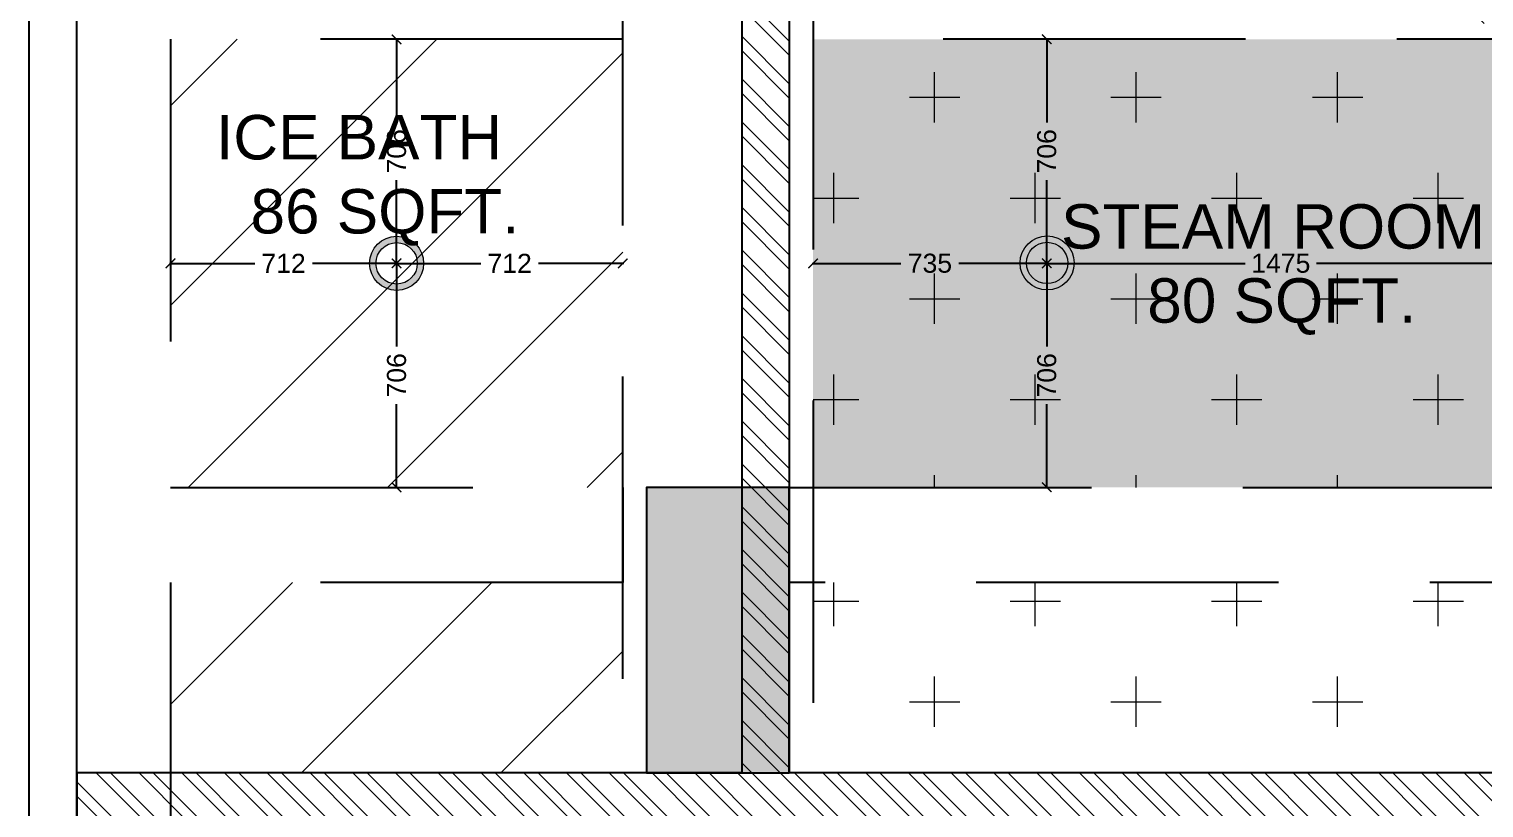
# Model space of a CAD drawing. Header units: millimetres. Extents: x 1464389 to 1998638, y -29162 to 256806.
# Drawn here: x 1707530 to 1712115, y 211947 to 214401 of the extents above; entities that cross this region are included whole.
import ezdxf

# ---------------------------------------------------------------- set-up
doc = ezdxf.new("R2010")
doc.units = ezdxf.units.MM
doc.header["$LTSCALE"] = 15
doc.header["$PDMODE"] = 35
doc.linetypes.add('HIDDEN', pattern=[9.525, 6.35, -3.175])
doc.layers.get('0').update_dxf_attribs({"lineweight": 5})
for name, color, linetype in [('COLUMN', 14, 'Continuous'), ('GFC Walls', 14, 'Continuous'), ('NEW WALL', 5, 'Continuous'), ('S-beamline-7', 8, 'HIDDEN'), ('S-col-3', 3, 'Continuous'), ('S-rcshd-252', 252, 'Continuous'), ('Text', 250, 'Continuous')]:
    doc.layers.add(name, color=color, linetype=linetype)
for name, color, linetype, lineweight in [('dimension', 1, 'Continuous', 25), ('Hatch', 252, 'Continuous', 15), ('ledge wall line', 252, 'Continuous', 13)]:
    doc.layers.add(name, color=color, linetype=linetype, lineweight=lineweight)
doc.styles.add('ARIAL', font='arial.ttf')
doc.dimstyles.new('SC-25', dxfattribs={"dimtxt": 60, "dimasz": 30, "dimexe": 0, "dimexo": 0, "dimgap": 25, "dimtad": 0, "dimdec": 0, "dimzin": 0, "dimdsep": 46, "dimtxsty": 'ARIAL', "dimblk": 'ARCHTICK', "dimcen": 0.09, "dimdle": 3, "dimclrd": 251, "dimclre": 251, "dimclrt": 1, "dimadec": 0, "dimazin": 0, "dimtfac": 1, "dimtdec": 0, "dimtofl": 0, "dimtmove": 0, "dimatfit": 2, "dimfxl": 100, "dimtolj": 1, "dimtzin": 0, "dimarcsym": 0})
pattern_1 = [(45, (882263.97, 177990.95), (-314.30896, 314.30896), [])]
pattern_2 = [(0, (882263.97, 177990.95), (317.5, 317.5), [158.75, -476.25]), (90, (882343.35, 177911.57), (-317.5, 317.5), [158.75, -476.25])]

# ---------------------------------------------------------------- blocks, each defined once
blk = doc.blocks.new('C')
at = {"layer": 'S-rcshd-252'}
h = blk.add_hatch(color=1, dxfattribs=at)
h.dxf.hatch_style = 1
h.paths.add_polyline_path([(2188410.8, 910773.9), (2187960.8, 910773.9), (2187960.8, 909873.9), (2188260.8, 909873.9), (2188410.8, 909873.9)])
h.paths.add_polyline_path([(2188410.8, 899640.6), (2188260.8, 899640.6), (2187960.8, 899640.6), (2187960.8, 898740.6), (2188410.8, 898740.6)])
h.paths.add_polyline_path([(2188710.8, 896750.2), (2187960.8, 896750.2), (2187960.8, 896550.3), (2188710.8, 896550.3)])
h.paths.add_polyline_path([(2193256.1, 899640.7), (2192781.1, 899640.7), (2192781.1, 898685.7), (2193256.1, 898685.7)])
h.paths.add_polyline_path([(2193196.1, 896750.3), (2193134.9, 896750.3), (2193134.9, 896550.3), (2193196.1, 896550.3)])
h.paths.add_polyline_path([(2193346.1, 896613.9), (2193196.1, 896613.9), (2193196.1, 896550.3), (2193346.1, 896550.3)])
h.paths.add_polyline_path([(2193736.1, 896750.3), (2193196.1, 896750.3), (2193196.1, 896613.9), (2193736.1, 896613.9)])
h.paths.add_polyline_path([(2193886.1, 896613.9), (2193736.1, 896613.9), (2193346.1, 896613.9), (2193346.1, 896550.3), (2193886.1, 896550.3)])
h.paths.add_polyline_path([(2193886.1, 896750.3), (2193736.1, 896750.3), (2193736.1, 896613.9), (2193886.1, 896613.9)])
h.paths.add_polyline_path([(2198475.1, 899035.7), (2198000.1, 899035.7), (2198000.1, 898722.4), (2198475.1, 898720.3)])
h.paths.add_polyline_path([(2198475.1, 899650.7), (2198000.1, 899650.7), (2198000.1, 899035.7), (2198475.1, 899035.7)])
h.paths.add_polyline_path([(2203030.1, 897189.7), (2202880.1, 897189.7), (2202880.1, 896750.3), (2203030.1, 896750.3)])
h.paths.add_polyline_path([(2203145.1, 897189.7), (2203030.1, 897189.7), (2203030.1, 896750.3), (2203145.1, 896750.3)])
h.paths.add_polyline_path([(2203145.1, 896750.3), (2203030.1, 896750.3), (2203030.1, 896550.3), (2203145.1, 896550.3)])
h.paths.add_polyline_path([(2203030.1, 896750.3), (2202880.1, 896750.3), (2202880.1, 896550.3), (2203030.1, 896550.3)])
h.paths.add_polyline_path([(2203030.1, 896550.3), (2202880.1, 896550.3), (2202880.1, 896519.7), (2203030.1, 896519.7)])
h.paths.add_polyline_path([(2203145.1, 896550.3), (2203030.1, 896550.3), (2203030.1, 896519.7), (2203145.1, 896519.7)])
h.paths.add_polyline_path([(2208039.1, 896750.3), (2207774.1, 896750.3), (2207774.1, 896550.3), (2208039.1, 896550.3)])
h.paths.add_polyline_path([(2208039.1, 897189.7), (2207774.1, 897189.7), (2207774.1, 896750.3), (2208039.1, 896750.3)])
h.paths.add_polyline_path([(2208039.1, 896550.3), (2207774.1, 896550.3), (2207774.1, 896519.7), (2208039.1, 896519.7)])
h.paths.add_polyline_path([(2208039.1, 901490.7), (2207774.1, 901490.7), (2207774.1, 900690.7), (2208039.1, 900690.7)])
h.paths.add_polyline_path([(2208039.1, 905637.7), (2207694.1, 905637.7), (2207694.1, 904837.7), (2208039.1, 904837.7)])
h.paths.add_polyline_path([(2208039.1, 909711.8), (2207694.1, 909711.7), (2207694.1, 908911.8), (2208039.1, 908911.8)])
h.paths.add_polyline_path([(2203059.9, 910773.9), (2202609.9, 910773.9), (2202609.9, 909873.9), (2203059.9, 909873.9)])
h.paths.add_polyline_path([(2198475.1, 910773.9), (2198025.1, 910773.9), (2198025.1, 909873.9), (2198475.1, 909873.9)])
h.paths.add_polyline_path([(2193259.9, 910773.9), (2192809.9, 910773.9), (2192809.9, 909873.9), (2193259.9, 909873.9)])
at = {"layer": 'S-col-3', "color": 1, "lineweight": -3, "ltscale": 0.15}
blk.add_lwpolyline([(2187960.8, 909873.9), (2188410.8, 909873.9), (2188410.8, 910773.9), (2187960.8, 910773.9)], close=True, dxfattribs=at)
blk = doc.blocks.new('3rd floor beam')
at = {"layer": 'S-beamline-7', "color": 9, "ltscale": 10, "true_color": 0xc7c8ca}
for points in [[(2183870, 738187.3), (2183870, 751922.7)], [(2184470, 751922.7), (2184470, 738187.3)], [(2183870, 751632.5), (2183870, 751632.5), (2182445, 751632.5), (2182445, 750220.6), (2183870, 750220.6), (2183870, 749920.6), (2182445, 749920.6), (2182445, 738497.1)], [(2193934.3, 751632.5), (2189290.3, 751632.5), (2188690.3, 751632.5), (2184470, 751632.5)], [(2184395, 750220.6), (2188794.2, 750220.6)], [(2188794.2, 749920.6), (2184395, 749920.6)]]:
    blk.add_lwpolyline(points, dxfattribs=at)
blk = doc.blocks.new('outer wall')
at = {"layer": 'GFC Walls'}
for p, q in [((874916.9, -152620.1), (874916.9, -142290.9)), ((875066.9, -152620.1), (875066.9, -142388.4))]:
    blk.add_line(p, q, dxfattribs=at)
blk = doc.blocks.new('INTRNAL WALLS')
at = {"layer": 'ledge wall line'}
h = blk.add_hatch(dxfattribs=at)
h.set_pattern_fill('ANSI32', color=256, scale=10, angle=90)
h.paths.add_polyline_path([(881832.9, -153970.1), (884112.1, -153970.1), (884112.1, -153820.1), (881682.9, -153820.1), (881682.9, -157110.1), (881832.9, -157110.1)])
h.paths.add_polyline_path([(882311.7, -149582.3), (883965, -149582.3), (883964.8, -149432.3), (881861.7, -149432.3), (881861.7, -147926.9), (881711.7, -147926.9), (881711.7, -149582.3), (882161.7, -149582.3), (882161.7, -152470.1), (881711.7, -152470.1), (881711.7, -152620.1), (883962.1, -152620.1), (883962.1, -152820.1), (884112.1, -152820.1), (884112.1, -152470.1), (882311.7, -152470.1)])
h.paths.add_polyline_path([(880482.9, -151120.1), (875066.9, -151120.1), (875066.9, -151270.1), (876949.9, -151270.1), (876949.9, -152620.1), (877891.2, -152620.1), (877891.2, -152470.1), (877099.9, -152470.1), (877099.9, -151270.1), (878641.4, -151270.1), (878641.4, -152620.1), (878787.5, -152620.1), (878787.5, -151270.1), (878932.9, -151270.1), (880332.9, -151270.1), (880332.9, -152470.1), (879537.7, -152470.1), (879537.7, -152620.1), (880332.9, -152620.1), (880332.9, -152910.7), (880482.9, -152910.7)])
h.paths.add_polyline_path([(880482.9, -148960.9), (880482.9, -147926.9), (880332.9, -147926.9), (880332.9, -148960.9), (874916.9, -148960.9), (874916.9, -149110.9), (880332.9, -149110.9), (880332.9, -150220.1), (880482.9, -150220.1)])
h.paths.add_polyline_path([(880482.9, -146876.9), (877312.6, -146876.9), (877312.6, -144170.9), (880332.9, -144645.5), (880332.9, -145976.9), (880482.9, -145976.9), (880482.9, -144517.2), (876790.9, -143937), (876790.9, -143774.9), (876640.9, -143774.9), (876640.9, -144065.3), (877162.6, -144147.3), (877162.6, -146876.9), (875066.9, -146876.9), (875066.9, -147026.9), (880482.9, -147026.9)])
h.paths.add_polyline_path([(884112.1, -145078.1), (881711.7, -144708.4), (881711.7, -145076.9), (881861.7, -145076.9), (881861.7, -144883.2), (883962.1, -145206.8), (883962.1, -146876.9), (881711.7, -146876.9), (881711.7, -147026.9), (883962.1, -147026.9), (883967.2, -151569.4), (884117.2, -151569.4)])
h.paths.add_polyline_path([(886926.9, -144297.6), (886776.9, -144274.5), (886776.9, -148282.3), (884114.6, -148282.3), (884114.7, -148432.3), (886926.9, -148432.3)])
h.paths.add_polyline_path([(889910.9, -149432.3), (889910.9, -144757.5), (889760.9, -144734.2), (889760.9, -149432.3), (886221.1, -149432.3), (886221.1, -149582.3), (889760.9, -149582.3), (889760.9, -155900.1), (889910.9, -155900.1)])
h.paths.add_polyline_path([(881637.9, -158065.1), (881682.9, -158065.1), (881682.9, -157965.1), (881537.9, -157965.1), (881537.9, -159250.4), (881637.9, -159250.4)])
h.paths.add_polyline_path([(882036.8, -160000.4), (881537.9, -160000.4), (881537.9, -160100.4), (882036.8, -160100.4)])
h.paths.add_polyline_path([(884112.1, -154870.1), (883962.1, -154870.1), (883962.1, -157860.1), (884112.1, -157860.1)])
h.paths.add_polyline_path([(880782.9, -155840), (880482.9, -155840), (880482.9, -153810.7), (878182.9, -153810.7), (878182.9, -153970.1), (880332.9, -153970.1), (880332.9, -155840), (878332.9, -155840), (878332.9, -154720.1), (878182.9, -154720.1), (878182.9, -155840), (877312.6, -155840), (877162.6, -155840), (877162.6, -157110.2), (877312.6, -157110.2), (877312.6, -155990), (880783, -155987.3)])
h.paths.add_polyline_path([(876412.6, -155840), (875066.9, -155840), (875066.9, -155990), (876412.6, -155990)])
h.paths.add_polyline_path([(876862.6, -157860), (875066.9, -157860), (875066.9, -158010), (876862.6, -158010)])
h.paths.add_polyline_path([(876791.2, -142736.2), (876640.9, -142713.9), (876640.9, -142875.9), (876791.2, -142875.9)])
h.paths.add_polyline_path([(884112.1, -143864.2), (883962.1, -143840.9), (883962.1, -144155.2), (884112.1, -144155.2)])
at = {"layer": 'NEW WALL'}
for p, q in [((877162.6, -144147.3), (877162.6, -146876.9)), ((877312.6, -144170.9), (877312.6, -146876.9)), ((877162.6, -146876.9), (875066.9, -146876.9)), ((875066.9, -146876.9), (875066.9, -147026.9)), ((880482.9, -146876.9), (877312.6, -146876.9))]:
    blk.add_line(p, q, dxfattribs=at)
blk = doc.blocks.new('Hanging light')
h = blk.add_hatch(color=30)
h.dxf.hatch_style = 1
h.set_gradient(color1=(242, 103, 34), color2=(255, 255, 0), name='CYLINDER')
h.paths.add_polyline_path([(163326.4, 34665.3, 1), (163155.9, 34665.3, 1)])
h.paths.add_polyline_path([(163175.9, 34665.3, -1), (163306.4, 34665.3, -1)], flags=16)
at = {"color": 3}
for radius in [85.2, 65.2]:
    blk.add_circle((163241.2, 34665.3), radius, dxfattribs=at)
blk = doc.blocks.new('_ArchTick')
at = {"color": 0, "linetype": 'ByBlock', "const_width": 0.15}
blk.add_lwpolyline([(-0.5, -0.5), (0.5, 0.5)], dxfattribs=at)
blk = doc.blocks.new('*D822')
at = {"layer": 'Defpoints', "color": 0, "ltscale": 0.25, "transparency": 16777216}
for p in [(1708688.5, 213663), (1709401, 213663), (1709401, 213663)]:
    blk.add_point(p, dxfattribs=at)
at = {"layer": 'dimension', "color": 251, "lineweight": -2, "ltscale": 0.25, "transparency": 16777216}
for p, q in [((1708685.5, 213663), (1708954, 213663)), ((1709404, 213663), (1709135.5, 213663)), ((1709401, 213663), (1709401, 213663))]:
    blk.add_line(p, q, dxfattribs=at)
at = {"layer": 'dimension', "color": 251, "lineweight": -2, "ltscale": 0.25, "transparency": 16777216, "xscale": 30, "yscale": 30, "zscale": 30, "rotation": 180}
blk.add_blockref('_ArchTick', (1708688.5, 213663), dxfattribs=at)
at = {"layer": 'dimension', "color": 251, "lineweight": -2, "ltscale": 0.25, "transparency": 16777216, "xscale": 30, "yscale": 30, "zscale": 30}
blk.add_blockref('_ArchTick', (1709401, 213663), dxfattribs=at)
at = {"layer": 'dimension', "color": 1, "ltscale": 0.25, "transparency": 16777216, "insert": (1709044.7, 213663), "char_height": 60, "attachment_point": 5, "style": 'ARIAL'}
blk.add_mtext('\\A1;712', dxfattribs=at)
blk = doc.blocks.new('*D823')
at = {"layer": 'Defpoints', "color": 0, "ltscale": 0.25, "transparency": 16777216}
for p in [(1708688.5, 214369), (1708688.5, 214369), (1708688.5, 213663)]:
    blk.add_point(p, dxfattribs=at)
at = {"layer": 'dimension', "color": 251, "lineweight": -2, "ltscale": 0.25, "transparency": 16777216}
for p, q in [((1708688.5, 214372), (1708688.5, 214107)), ((1708688.5, 214369), (1708688.5, 214369)), ((1708688.5, 213660), (1708688.5, 213925)), ((1708688.5, 213663), (1708688.5, 213663))]:
    blk.add_line(p, q, dxfattribs=at)
at = {"layer": 'dimension', "color": 251, "lineweight": -2, "ltscale": 0.25, "transparency": 16777216, "xscale": 30, "yscale": 30, "zscale": 30}
for p, rotation in [((1708688.5, 214369), 90), ((1708688.5, 213663), 270)]:
    blk.add_blockref('_ArchTick', p, dxfattribs=dict(at, rotation=rotation))
at = {"layer": 'dimension', "color": 1, "ltscale": 0.25, "transparency": 16777216, "insert": (1708688.5, 214016), "char_height": 60, "attachment_point": 5, "rotation": 90, "style": 'ARIAL'}
blk.add_mtext('\\A1;706', dxfattribs=at)
blk = doc.blocks.new('*D824')
at = {"layer": 'Defpoints', "color": 0, "ltscale": 0.25, "transparency": 16777216}
for p in [(1708688.5, 213663), (1708688.5, 212957.1), (1708688.5, 212957.1)]:
    blk.add_point(p, dxfattribs=at)
at = {"layer": 'dimension', "color": 251, "lineweight": -2, "ltscale": 0.25, "transparency": 16777216}
for p, q in [((1708688.5, 213666), (1708688.5, 213401.1)), ((1708688.5, 213663), (1708688.5, 213663)), ((1708688.5, 212954.1), (1708688.5, 213219.1)), ((1708688.5, 212957.1), (1708688.5, 212957.1))]:
    blk.add_line(p, q, dxfattribs=at)
at = {"layer": 'dimension', "color": 251, "lineweight": -2, "ltscale": 0.25, "transparency": 16777216, "xscale": 30, "yscale": 30, "zscale": 30}
for p, rotation in [((1708688.5, 213663), 90), ((1708688.5, 212957.1), 270)]:
    blk.add_blockref('_ArchTick', p, dxfattribs=dict(at, rotation=rotation))
at = {"layer": 'dimension', "color": 1, "ltscale": 0.25, "transparency": 16777216, "insert": (1708688.5, 213310.1), "char_height": 60, "attachment_point": 5, "rotation": 90, "style": 'ARIAL'}
blk.add_mtext('\\A1;706', dxfattribs=at)
blk = doc.blocks.new('*D825')
at = {"layer": 'Defpoints', "color": 0, "ltscale": 0.25, "transparency": 16777216}
for p in [(1707976, 213663), (1707976, 213663), (1708688.5, 213663)]:
    blk.add_point(p, dxfattribs=at)
at = {"layer": 'dimension', "color": 251, "lineweight": -2, "ltscale": 0.25, "transparency": 16777216}
for p, q in [((1707973, 213663), (1708241.5, 213663)), ((1707976, 213663), (1707976, 213663)), ((1708691.5, 213663), (1708423, 213663)), ((1708688.5, 213663), (1708688.5, 213663))]:
    blk.add_line(p, q, dxfattribs=at)
at = {"layer": 'dimension', "color": 251, "lineweight": -2, "ltscale": 0.25, "transparency": 16777216, "xscale": 30, "yscale": 30, "zscale": 30, "rotation": 180}
blk.add_blockref('_ArchTick', (1707976, 213663), dxfattribs=at)
at = {"layer": 'dimension', "color": 251, "lineweight": -2, "ltscale": 0.25, "transparency": 16777216, "xscale": 30, "yscale": 30, "zscale": 30}
blk.add_blockref('_ArchTick', (1708688.5, 213663), dxfattribs=at)
at = {"layer": 'dimension', "color": 1, "ltscale": 0.25, "transparency": 16777216, "insert": (1708332.2, 213663), "char_height": 60, "attachment_point": 5, "style": 'ARIAL'}
blk.add_mtext('\\A1;712', dxfattribs=at)
blk = doc.blocks.new('*D826')
at = {"layer": 'Defpoints', "color": 0, "ltscale": 0.25, "transparency": 16777216}
for p in [(1710737.3, 213663), (1712212.2, 213663), (1712212.2, 213663)]:
    blk.add_point(p, dxfattribs=at)
at = {"layer": 'dimension', "color": 251, "lineweight": -2, "ltscale": 0.25, "transparency": 16777216}
for p, q in [((1710734.3, 213663), (1711362.8, 213663)), ((1710737.3, 213663), (1710737.3, 213663)), ((1712215.2, 213663), (1711586.8, 213663))]:
    blk.add_line(p, q, dxfattribs=at)
at = {"layer": 'dimension', "color": 251, "lineweight": -2, "ltscale": 0.25, "transparency": 16777216, "xscale": 30, "yscale": 30, "zscale": 30, "rotation": 180}
blk.add_blockref('_ArchTick', (1710737.3, 213663), dxfattribs=at)
at = {"layer": 'dimension', "color": 251, "lineweight": -2, "ltscale": 0.25, "transparency": 16777216, "xscale": 30, "yscale": 30, "zscale": 30}
blk.add_blockref('_ArchTick', (1712212.2, 213663), dxfattribs=at)
at = {"layer": 'dimension', "color": 1, "ltscale": 0.25, "transparency": 16777216, "insert": (1711474.8, 213663), "char_height": 60, "attachment_point": 5, "style": 'ARIAL'}
blk.add_mtext('\\A1;1475', dxfattribs=at)
blk = doc.blocks.new('*D828')
at = {"layer": 'Defpoints', "color": 0, "ltscale": 0.25, "transparency": 16777216}
for p in [(1710737.3, 214369), (1710737.3, 214369), (1710737.3, 213663)]:
    blk.add_point(p, dxfattribs=at)
at = {"layer": 'dimension', "color": 251, "lineweight": -2, "ltscale": 0.25, "transparency": 16777216}
for p, q in [((1710737.3, 214372), (1710737.3, 214107)), ((1710737.3, 214369), (1710737.3, 214369)), ((1710737.3, 213660), (1710737.3, 213925)), ((1710737.3, 213663), (1710737.3, 213663))]:
    blk.add_line(p, q, dxfattribs=at)
at = {"layer": 'dimension', "color": 251, "lineweight": -2, "ltscale": 0.25, "transparency": 16777216, "xscale": 30, "yscale": 30, "zscale": 30}
for p, rotation in [((1710737.3, 214369), 90), ((1710737.3, 213663), 270)]:
    blk.add_blockref('_ArchTick', p, dxfattribs=dict(at, rotation=rotation))
at = {"layer": 'dimension', "color": 1, "ltscale": 0.25, "transparency": 16777216, "insert": (1710737.3, 214016), "char_height": 60, "attachment_point": 5, "rotation": 90, "style": 'ARIAL'}
blk.add_mtext('\\A1;706', dxfattribs=at)
blk = doc.blocks.new('*D829')
at = {"layer": 'Defpoints', "color": 0, "ltscale": 0.25, "transparency": 16777216}
for p in [(1710737.3, 213663), (1710737.3, 212957.1), (1710737.3, 212957.1)]:
    blk.add_point(p, dxfattribs=at)
at = {"layer": 'dimension', "color": 251, "lineweight": -2, "ltscale": 0.25, "transparency": 16777216}
for p, q in [((1710737.3, 213666), (1710737.3, 213401.1)), ((1710737.3, 213663), (1710737.3, 213663)), ((1710737.3, 212954.1), (1710737.3, 213219.1)), ((1710737.3, 212957.1), (1710737.3, 212957.1))]:
    blk.add_line(p, q, dxfattribs=at)
at = {"layer": 'dimension', "color": 251, "lineweight": -2, "ltscale": 0.25, "transparency": 16777216, "xscale": 30, "yscale": 30, "zscale": 30}
for p, rotation in [((1710737.3, 213663), 90), ((1710737.3, 212957.1), 270)]:
    blk.add_blockref('_ArchTick', p, dxfattribs=dict(at, rotation=rotation))
at = {"layer": 'dimension', "color": 1, "ltscale": 0.25, "transparency": 16777216, "insert": (1710737.3, 213310.1), "char_height": 60, "attachment_point": 5, "rotation": 90, "style": 'ARIAL'}
blk.add_mtext('\\A1;706', dxfattribs=at)
blk = doc.blocks.new('*D832')
at = {"layer": 'Defpoints', "color": 0, "ltscale": 0.25, "transparency": 16777216}
for p in [(1710001, 213663), (1710001, 213663), (1710737.3, 213663)]:
    blk.add_point(p, dxfattribs=at)
at = {"layer": 'dimension', "color": 251, "lineweight": -2, "ltscale": 0.25, "transparency": 16777216}
for p, q in [((1709998, 213663), (1710277.9, 213663)), ((1710001, 213663), (1710001, 213663)), ((1710740.3, 213663), (1710460.4, 213663))]:
    blk.add_line(p, q, dxfattribs=at)
at = {"layer": 'dimension', "color": 251, "lineweight": -2, "ltscale": 0.25, "transparency": 16777216, "xscale": 30, "yscale": 30, "zscale": 30, "rotation": 180}
blk.add_blockref('_ArchTick', (1710001, 213663), dxfattribs=at)
at = {"layer": 'dimension', "color": 251, "lineweight": -2, "ltscale": 0.25, "transparency": 16777216, "xscale": 30, "yscale": 30, "zscale": 30}
blk.add_blockref('_ArchTick', (1710737.3, 213663), dxfattribs=at)
at = {"layer": 'dimension', "color": 1, "ltscale": 0.25, "transparency": 16777216, "insert": (1710369.1, 213663), "char_height": 60, "attachment_point": 5, "style": 'ARIAL'}
blk.add_mtext('\\A1;735', dxfattribs=at)

msp = doc.modelspace()

# ---------------------------------------------------------------- hatches: boundary and pattern name
at = {"true_color": 0x636466}
h = msp.add_hatch(dxfattribs=at)
h.set_pattern_fill('ANSI31', color=251, scale=140)
h.set_pattern_definition(pattern_1)
h.paths.add_polyline_path([(1709401, 214369), (1707976, 214369), (1707976, 212957.1), (1709401, 212957.1)])
h = msp.add_hatch(dxfattribs=at)
h.set_pattern_fill('ANSI31', color=251, scale=140)
h.set_pattern_definition(pattern_1)
h.paths.add_polyline_path([(1707976, 212657.1), (1707976, 212057.1), (1709401, 212057.1), (1709401, 212657.1)])
at = {"layer": 'Hatch'}
h = msp.add_hatch(color=256, dxfattribs=at)
h.dxf.hatch_style = 1
edge = h.paths.add_edge_path()
edge.add_spline(control_points=[(1713363.1, 212957.1), (1713497.7, 213098.6), (1713755.5, 213369.5), (1713632, 214033.6), (1714022.8, 214247), (1714246.3, 214369)], knot_values=[0, 0, 0, 0, 557.576405, 1066.985177, 1747.082345, 1747.082345, 1747.082345, 1747.082345], degree=3, periodic=0)
edge.add_line((1713974.3, 214369), (1710001, 214369))
edge.add_line((1710001, 214369), (1710001, 212957.1))
edge.add_line((1710001, 212957.1), (1713363.1, 212957.1))
h = msp.add_hatch(dxfattribs=at)
h.set_pattern_fill('CROSS', color=256, scale=50)
h.set_pattern_definition(pattern_2)
h.paths.add_polyline_path([(1712946.3, 214288.5), (1712434.1, 214369), (1710001, 214369), (1710001, 212957.1), (1712946.3, 212957.1)])
h = msp.add_hatch(dxfattribs=at)
h.set_pattern_fill('CROSS', color=256, scale=50)
h.set_pattern_definition(pattern_2)
h.paths.add_polyline_path([(1712946.3, 212657.1), (1710001, 212657.1), (1710001, 212057.1), (1712946.3, 212057.1)])

# ---------------------------------------------------------------- linework, layer by layer
at = {"layer": 'COLUMN', "color": 240, "true_color": 0xed1f24}
msp.add_lwpolyline([(1709476, 212057.1), (1709926, 212057.1), (1709926, 212957.1), (1709476, 212957.1)], close=True, dxfattribs=at)

# ---------------------------------------------------------------- block references
for name, p in [('outer wall', (832613.4, 358934)), ('INTRNAL WALLS', (832613.4, 358934)), ('Hanging light', (1545447.3, 178997.7)), ('Hanging light', (1547497.3, 178998.9))]:
    msp.add_blockref(name, p)
for name, p in [('3rd floor beam', (-474469, -537263.5)), ('C', (-478484.8, -697816.8))]:
    msp.add_blockref(name, p, dxfattribs=at)

# ---------------------------------------------------------------- texts
at = {"layer": 'Text', "ltscale": 0.25, "char_height": 140, "attachment_point": 7, "style": 'ARIAL'}
for s, insert in [('\\pxt5;    ICE BATH\\P      86 SQFT.', (1707902.1, 213718.6)), ('\\pxt5;STEAM ROOM\\P     80 SQFT.', (1710782.4, 213437.5))]:
    msp.add_mtext_dynamic_manual_height_columns(s, width=1689.485, gutter_width=250, heights=[0], dxfattribs=dict(at, insert=insert))

# ---------------------------------------------------------------- dimensions: what is measured, and where the dimension line sits
at = {"layer": 'dimension', "ltscale": 0.25}
for base, p1, p2, picture, middle in [((1708688.5, 214369), (1708688.5, 213663), (1708688.5, 214369), '*D823', (1708688.5, 214016)), ((1710737.3, 214369), (1710737.3, 213663), (1710737.3, 214369), '*D828', (1710737.3, 214016)), ((1708688.5, 212957.1), (1708688.5, 213663), (1708688.5, 212957.1), '*D824', (1708688.5, 213310.1)), ((1710737.3, 212957.1), (1710737.3, 213663), (1710737.3, 212957.1), '*D829', (1710737.3, 213310.1))]:
    dim = msp.add_linear_dim(base=base, p1=p1, p2=p2, angle=90, dimstyle='SC-25', dxfattribs=at)
    dim.commit()
    dim.dimension.update_dxf_attribs({"geometry": picture, "text_midpoint": middle})
for base, p1, p2, picture, middle in [((1707975.9974, 213663.0493), (1708688.484, 213663.0493), (1707975.9974, 213663.0493), '*D825', (1708332.2407, 213663.0493)), ((1709400.9706, 213663.0493), (1708688.4777, 213663.0493), (1709400.9706, 213663.0493), '*D822', (1709044.7241, 213663.0493)), ((1712212.2, 213663), (1710737.3, 213663), (1712212.2, 213663), '*D826', (1711474.8, 213663))]:
    dim = msp.add_linear_dim(base=base, p1=p1, p2=p2, dimstyle='SC-25', dxfattribs=at)
    dim.commit()
    dim.dimension.update_dxf_attribs({"geometry": picture, "text_midpoint": middle})
dim = msp.add_linear_dim(base=(1710001, 213663), p1=(1710737.3, 213663), p2=(1710001, 213663), text='735', dimstyle='SC-25', dxfattribs=at)
dim.commit()
dim.dimension.update_dxf_attribs({"geometry": '*D832', "text_midpoint": (1710369.1, 213663)})

doc.saveas('drawing.dxf')
